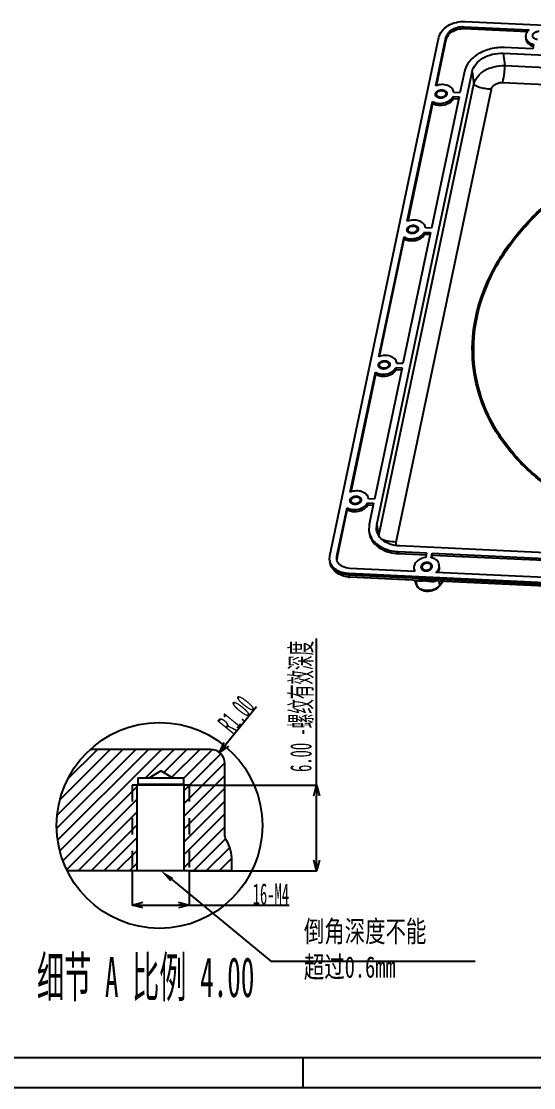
# Model space of a CAD drawing. Header units: millimetres. Extents: x 1713 to 2419, y 76 to 575.
# Drawn here: x 2057.2 to 2201, y 76.2 to 375.4 of the extents above; entities that cross this region are included whole.
import ezdxf
from ezdxf import colors
from ezdxf.entities.mleader import LeaderData, LeaderLine
from ezdxf.math import Vec2, Vec3

# ---------------------------------------------------------------- set-up
doc = ezdxf.new("R2010")
doc.units = ezdxf.units.MM
doc.header["$LTSCALE"] = 46.255
doc.header["$PDMODE"] = 3
doc.header["$PDSIZE"] = 0.3125
doc.linetypes.add('HIDDEN', pattern=[0.2, 0.1, -0.1])
doc.layers.get('0').update_dxf_attribs({"linetype": 'CONTINUOUS'})
doc.layers.get('Defpoints').update_dxf_attribs({"linetype": 'CONTINUOUS'})
doc.layers.add('ECOVER_DXF_CONTINUOUS_LINE', color=7, linetype='CONTINUOUS')
doc.layers.add('ECOVER_DXF_HIDDEN_LINE', color=7, linetype='CONTINUOUS')
doc.styles.get("Standard").update_dxf_attribs({"font": '', "width": 0.5})
doc.styles.add('TEXTSTYLE_2', font='', dxfattribs={"width": 0.7})
doc.styles.get('Standard').set_extended_font_data('SimSun')
doc.styles.get('TEXTSTYLE_2').set_extended_font_data('SimSun')
doc.dimstyles.get("Standard").update_dxf_attribs({"dimtxt": 6, "dimasz": 3, "dimexe": 0.05, "dimexo": 0.0625, "dimgap": 0.09, "dimtad": 1, "dimzin": 0, "dimdsep": 46, "dimtxsty": 'Standard', "dimblk": 'OPEN30', "dimcen": 0.09, "dimclrd": 2, "dimclre": 2, "dimclrt": 2, "dimadec": 0, "dimazin": 0, "dimtp": 0.01, "dimtm": 0.01, "dimtfac": 1, "dimtofl": 0, "dimtmove": 0, "dimatfit": 3, "dimldrblk": 'OPEN30', "dimfxl": 0.18, "dimtolj": 1, "dimtzin": 0, "dimarcsym": 0})

# ---------------------------------------------------------------- blocks, each defined once
blk = doc.blocks.new('_Open30')
at = {"color": 0, "linetype": 'ByBlock', "lineweight": -2}
for p, q in [((-1, 0.268), (0, 0)), ((0, 0), (-1, -0.268)), ((0, 0), (-1, 0))]:
    blk.add_line(p, q, dxfattribs=at)
blk = doc.blocks.new('*D22')
at = {"color": 2, "lineweight": -2, "transparency": 16777216}
for p, q in [((2088.29, 137.09), (2088.29, 127.41)), ((2104.29, 137.09), (2104.29, 127.41)), ((2091.29, 127.46), (2101.29, 127.46)), ((2104.29, 127.46), (2132.32, 127.46))]:
    blk.add_line(p, q, dxfattribs=at)
at = {"layer": 'Defpoints', "color": 0, "transparency": 16777216}
for p in [(2088.29, 137.15), (2104.29, 137.15), (2104.29, 127.46)]:
    blk.add_point(p, dxfattribs=at)
at = {"color": 2, "lineweight": -2, "transparency": 16777216, "xscale": 3, "yscale": 3, "zscale": 3, "rotation": 180}
blk.add_blockref('_Open30', (2088.29, 127.46), dxfattribs=at)
at = {"color": 2, "lineweight": -2, "transparency": 16777216, "xscale": 3, "yscale": 3, "zscale": 3}
blk.add_blockref('_Open30', (2104.29, 127.46), dxfattribs=at)
at = {"color": 2, "transparency": 16777216, "insert": (2127.22, 130.55), "char_height": 6, "attachment_point": 5}
blk.add_mtext('\\A1;16-M4', dxfattribs=at)
blk = doc.blocks.new('*D23')
at = {"color": 2, "lineweight": -2, "transparency": 16777216}
for p, q in [((2140.03, 161.15), (2140.03, 202.28)), ((2104.35, 161.15), (2140.08, 161.15)), ((2140.03, 140.09), (2140.03, 158.15)), ((2104.35, 137.09), (2140.08, 137.09))]:
    blk.add_line(p, q, dxfattribs=at)
at = {"layer": 'Defpoints', "color": 0, "transparency": 16777216}
for p in [(2104.29, 161.15), (2140.03, 161.15), (2104.29, 137.09)]:
    blk.add_point(p, dxfattribs=at)
at = {"color": 2, "lineweight": -2, "transparency": 16777216, "xscale": 3, "yscale": 3, "zscale": 3}
for p, rotation in [((2140.03, 161.15), 90), ((2140.03, 137.09), 270)]:
    blk.add_blockref('_Open30', p, dxfattribs=dict(at, rotation=rotation))
at = {"color": 2, "transparency": 16777216, "insert": (2135.96, 183.22), "char_height": 6, "attachment_point": 5, "rotation": 90}
blk.add_mtext('\\A1;6.00 -螺纹有效深度', dxfattribs=at)
blk = doc.blocks.new('*D28')
at = {"color": 2, "lineweight": -2, "transparency": 16777216}
for p, q in [((2123.22, 183.05), (2114.7, 172.58)), ((2110.2, 167.15), (2110.38, 167.15)), ((2110.29, 167.06), (2110.29, 167.24))]:
    blk.add_line(p, q, dxfattribs=at)
at = {"layer": 'Defpoints', "color": 0, "transparency": 16777216}
for p in [(2112.81, 170.26), (2110.29, 167.15)]:
    blk.add_point(p, dxfattribs=at)
at = {"color": 2, "lineweight": -2, "transparency": 16777216, "xscale": 3, "yscale": 3, "zscale": 3, "rotation": 230.8776957937108}
blk.add_blockref('_Open30', (2112.81, 170.26), dxfattribs=at)
at = {"color": 2, "transparency": 16777216, "insert": (2117.51, 180.93), "char_height": 6, "attachment_point": 5, "rotation": 50.8777}
blk.add_mtext('\\A1;R1.00', dxfattribs=at)

msp = doc.modelspace()

# ---------------------------------------------------------------- hatches: boundary and pattern name
h = msp.add_hatch()
h.set_pattern_fill('ANSI31', color=2, scale=0.8)
h.set_pattern_definition([(45, (-1084.472, -28.3458), (-1.7960512, 1.7960512), [])])
edge = h.paths.add_edge_path()
edge.add_arc((2110.287, 167.154), 4, 0, 90)
edge.add_line((2110.287, 171.154), (2076.498, 171.154))
edge.add_arc((2095.954, 149.812), 28.879, 132.35412, 180)
edge.add_arc((2095.954, 149.812), 28.879, 180, 205.99738)
edge.add_line((2069.997, 137.154), (2088.287, 137.154))
edge.add_line((2088.287, 137.154), (2088.287, 161.154))
edge.add_line((2088.287, 161.154), (2089.687, 161.154))
edge.add_line((2089.687, 161.154), (2089.887, 161.274))
edge.add_line((2089.887, 161.274), (2089.887, 163.154))
edge.add_line((2089.887, 163.154), (2093.016, 163.154))
edge.add_line((2093.016, 163.154), (2096.287, 165.119))
edge.add_line((2096.287, 165.119), (2099.559, 163.154))
edge.add_line((2099.559, 163.154), (2102.687, 163.154))
edge.add_line((2102.687, 163.154), (2102.687, 161.274))
edge.add_line((2102.687, 161.274), (2102.887, 161.154))
edge.add_line((2102.887, 161.154), (2104.287, 161.154))
edge.add_line((2104.287, 161.154), (2104.287, 137.154))
edge.add_line((2104.287, 137.154), (2116.287, 137.154))
edge.add_line((2116.287, 137.154), (2116.287, 139.954))
edge.add_arc((2105.087, 139.954), 11.2, 360, 390.49685)
edge.add_spline(control_points=[(2114.287, 147.277), (2114.287, 146.715), (2114.445, 146.135), (2114.731, 145.651)], knot_values=[0, 0, 0, 0, 1, 1, 1, 1], degree=3, periodic=0)
edge.add_line((2114.287, 147.272), (2114.287, 167.154))
h.paths.add_polyline_path([(2104.287, 161.154), (2102.887, 161.154), (2102.887, 137.154), (2104.287, 137.154)], flags=17)
h.paths.add_polyline_path([(2089.687, 161.154), (2088.287, 161.154), (2088.287, 137.154), (2089.687, 137.154)], flags=17)

# ---------------------------------------------------------------- linework, layer by layer
at = {"color": 7, "linetype": 'Continuous'}
for p, q in [((2410.136, 84.639), (1721.336, 84.639)), ((2136.296, 76.239), (2136.296, 84.639)), ((2418.536, 76.239), (1712.936, 76.239))]:
    msp.add_line(p, q, dxfattribs=at)
msp.add_circle((2095.954, 149.812), 28.879)
at = {"layer": 'ECOVER_DXF_CONTINUOUS_LINE', "color": 7, "linetype": 'Continuous'}
for p, q in [((2181.669, 375.396), (2377.509, 366.275)), ((2143.75, 225.45), (2174.393, 371.012)), ((2181.362, 373.935), (2181.441, 373.39)), ((2181.362, 373.935), (2199.655, 373.083)), ((2181.441, 373.39), (2199.213, 372.562)), ((2173.497, 357.324), (2176.359, 370.921)), ((2173.703, 357.38), (2176.438, 370.376)), ((2176.359, 370.921), (2176.438, 370.376)), ((2200.696, 367.685), (2192.701, 368.058)), ((2200.963, 368.956), (2200.696, 367.685)), ((2192.367, 366.473), (2192.869, 363.02)), ((2192.367, 366.473), (2363.298, 358.512)), ((2192.869, 363.02), (2363.8, 355.059)), ((2181.537, 361.332), (2180.286, 355.39)), ((2180.411, 345.763), (2183.669, 361.233)), ((2183.669, 361.233), (2184.171, 357.78)), ((2157.51, 231.134), (2184.171, 357.78)), ((2162.369, 229.33), (2189.115, 356.379)), ((2192.293, 358.293), (2363.224, 350.332)), ((2180.04, 354.22), (2172.287, 317.391)), ((2178.33, 354.3), (2178.41, 353.755)), ((2178.33, 354.3), (2180.04, 354.22)), ((2178.41, 353.755), (2179.927, 353.684)), ((2178.577, 355.469), (2178.564, 355.565)), ((2178.579, 355.469), (2178.565, 355.563)), ((2180.286, 355.39), (2178.577, 355.469)), ((2165.498, 319.326), (2172.576, 352.95)), ((2165.703, 319.382), (2172.655, 352.405)), ((2172.655, 352.405), (2172.576, 352.95)), ((2172.419, 307.797), (2180.411, 345.763)), ((2170.577, 317.471), (2170.565, 317.567)), ((2170.58, 317.471), (2170.566, 317.565)), ((2172.287, 317.391), (2170.577, 317.471)), ((2157.499, 281.328), (2164.577, 314.951)), ((2157.704, 281.384), (2164.656, 314.406)), ((2172.04, 316.222), (2164.287, 279.393)), ((2164.656, 314.406), (2164.577, 314.951)), ((2170.331, 316.302), (2170.41, 315.757)), ((2170.331, 316.302), (2172.04, 316.222)), ((2170.41, 315.757), (2171.928, 315.686)), ((2164.421, 269.798), (2172.419, 307.797)), ((2162.332, 278.303), (2162.411, 277.759)), ((2162.332, 278.303), (2164.041, 278.224)), ((2162.578, 279.473), (2162.566, 279.569)), ((2162.581, 279.473), (2162.567, 279.566)), ((2164.287, 279.393), (2162.578, 279.473)), ((2149.499, 243.329), (2156.578, 276.953)), ((2149.705, 243.386), (2156.657, 276.408)), ((2164.041, 278.224), (2156.288, 241.395)), ((2156.657, 276.408), (2156.578, 276.953)), ((2162.411, 277.759), (2163.929, 277.688)), ((2156.924, 234.184), (2164.421, 269.798)), ((2154.333, 240.305), (2154.412, 239.76)), ((2154.333, 240.305), (2156.042, 240.226)), ((2154.412, 239.76), (2155.929, 239.69)), ((2154.579, 241.474), (2154.567, 241.571)), ((2154.581, 241.475), (2154.568, 241.568)), ((2156.288, 241.395), (2154.579, 241.474)), ((2156.042, 240.226), (2154.791, 234.283)), ((2145.716, 225.358), (2148.579, 238.955)), ((2145.795, 224.813), (2148.658, 238.41)), ((2148.658, 238.41), (2148.579, 238.955)), ((2154.791, 234.283), (2154.727, 232.422)), ((2156.877, 232.752), (2156.924, 234.184)), ((2156.924, 234.184), (2157.325, 231.419)), ((2334.199, 220.282), (2163.268, 228.243)), ((2143.709, 224.233), (2143.75, 225.45)), ((2145.688, 224.524), (2145.716, 225.358)), ((2145.716, 225.358), (2145.795, 224.813)), ((2162.934, 226.658), (2163.014, 226.113)), ((2162.934, 226.658), (2170.929, 226.286)), ((2163.013, 226.113), (2170.817, 225.75)), ((2170.929, 226.286), (2170.662, 225.015)), ((2172.235, 224.942), (2172.502, 226.212)), ((2172.421, 224.903), (2172.582, 225.668)), ((2172.582, 225.668), (2172.502, 226.212)), ((2172.502, 226.212), (2222.052, 223.905)), ((2172.582, 225.668), (2221.939, 223.369)), ((2167.658, 221.09), (2149.365, 221.942)), ((2167.346, 221.896), (2167.658, 221.09)), ((2149.058, 220.48), (2149.113, 220.099)), ((2344.897, 211.359), (2149.058, 220.48)), ((2149.113, 220.099), (2344.953, 210.978)), ((2168.92, 218.587), (2149.353, 219.498)), ((2168.056, 217.351), (2167.58, 218.649)), ((2167.861, 218.636), (2168.037, 217.426)), ((2172.264, 218.431), (2172.228, 218.433)), ((2220.043, 216.206), (2172.232, 218.432)), ((2218.781, 218.709), (2173.544, 220.815)), ((2168.056, 217.351), (2168.037, 217.426)), ((2174.349, 218.334), (2174.524, 217.124)), ((2175.612, 218.275), (2174.471, 216.884)), ((2175.474, 218.281), (2174.524, 217.124)), ((2110.287, 171.154), (2076.498, 171.154)), ((2093.016, 163.154), (2096.287, 165.119)), ((2099.559, 163.154), (2096.287, 165.119)), ((2114.287, 147.277), (2114.287, 167.154)), ((2089.887, 163.154), (2102.687, 163.154)), ((2089.887, 163.154), (2089.887, 161.274)), ((2102.687, 163.154), (2102.687, 161.274)), ((2104.287, 161.154), (2088.287, 161.154)), ((2089.687, 161.154), (2089.887, 161.274)), ((2089.687, 137.154), (2089.687, 161.154)), ((2102.687, 161.274), (2089.887, 161.274)), ((2102.887, 161.154), (2102.687, 161.274)), ((2102.887, 137.154), (2102.887, 161.154)), ((2116.287, 137.154), (2116.287, 139.954)), ((2069.997, 137.154), (2116.287, 137.154))]:
    msp.add_line(p, q, dxfattribs=at)
for centre, radius, start, end in [((2201.919, 372.342), 4.027, 253.7251, 254.64381), ((2148.126, 224.313), 2.383, 175.08402, 179.89164), ((2148.204, 224.305), 2.461, 168.09205, 175.06616), ((2171.345, 220.966), 4.075, 73.56709, 77.38739), ((2147.037, 224.718), 3.363, 188.29011, 194.59945), ((2171.523, 222.503), 0.699, 8.30887, 18.67717), ((2149.707, 227.098), 7.608, 264.80434, 267.33511), ((2169.303, 221.625), 1.898, 188.30609, 196.28721), ((2171.888, 222.418), 2.752, 323.57693, 326.59781), ((2169.862, 218.095), 1.944, 200.13832, 202.25514), ((2172.174, 219.053), 3.041, 316.97019, 320.62072), ((2110.287, 167.154), 4, 0, 90), ((2105.087, 139.954), 11.2, 0, 30.57615)]:
    msp.add_arc(centre, radius, start, end, dxfattribs=at)
for points, knots in [([(2174.393, 371.012), (2174.528, 371.653), (2175.195, 372.946), (2176.933, 374.375), (2179.178, 375.27), (2180.839, 375.435), (2181.669, 375.396)], [0, 0, 0, 0, 0.2154039, 0.4593355, 0.7263371, 1, 1, 1, 1]), ([(2176.359, 370.921), (2176.452, 371.361), (2176.911, 372.25), (2178.105, 373.233), (2179.649, 373.848), (2180.791, 373.961), (2181.362, 373.935)], [0, 0, 0, 0, 0.2153942, 0.4593285, 0.7263503, 1, 1, 1, 1]), ([(2176.438, 370.376), (2176.531, 370.816), (2176.99, 371.705), (2178.184, 372.688), (2179.728, 373.303), (2180.87, 373.416), (2181.441, 373.39)], [0, 0, 0, 0, 0.2153773, 0.4593286, 0.7263705, 1, 1, 1, 1]), ([(2199.021, 372.336), (2198.898, 372.126), (2198.714, 371.679), (2198.694, 371.194), (2198.727, 370.966)], [0, 0, 0, 0, 0.5137665, 1, 1, 1, 1]), ([(2199.655, 373.083), (2199.59, 373.027), (2199.351, 372.804), (2199.144, 372.544), (2199.021, 372.336)], [0, 0, 0, 0, 0.2594604, 1, 1, 1, 1]), ([(2192.701, 368.058), (2191.426, 368.117), (2188.878, 367.864), (2185.433, 366.492), (2182.768, 364.298), (2181.743, 362.315), (2181.537, 361.332)], [0, 0, 0, 0, 0.2736496, 0.5406715, 0.7846058, 1, 1, 1, 1]), ([(2198.727, 370.966), (2198.762, 370.73), (2198.928, 370.256), (2199.425, 369.659), (2200.125, 369.205), (2200.673, 369.021), (2200.963, 368.956)], [0, 0, 0, 0, 0.2238627, 0.4610136, 0.7195747, 1, 1, 1, 1]), ([(2198.806, 370.422), (2198.838, 370.204), (2198.985, 369.764), (2199.586, 368.983), (2200.292, 368.621), (2200.79, 368.476)], [0, 0, 0, 0, 0.2270536, 0.4659615, 1, 1, 1, 1]), ([(2183.669, 361.233), (2183.83, 361.999), (2184.639, 363.536), (2186.703, 365.257), (2189.392, 366.311), (2191.375, 366.519), (2192.367, 366.473)], [0, 0, 0, 0, 0.2155277, 0.459273, 0.7263752, 1, 1, 1, 1]), ([(2184.171, 357.78), (2184.508, 359.379), (2186.16, 361.176), (2188.492, 362.302), (2190.375, 362.894), (2191.876, 363.066), (2192.869, 363.02)], [0, 0, 0, 0, 0.453994, 0.5869633, 0.724015, 1, 1, 1, 1]), ([(2192.293, 358.293), (2192.487, 359.216), (2192.762, 360.783), (2192.882, 362.373), (2192.869, 363.02)], [0, 0, 0, 0, 0.5929886, 1, 1, 1, 1]), ([(2178.565, 355.565), (2178.535, 355.771), (2178.401, 356.183), (2177.861, 356.926), (2176.735, 357.571), (2175.128, 357.77), (2174.018, 357.537), (2173.497, 357.324)], [0, 0, 0, 0, 0.1029828, 0.2108055, 0.4498912, 0.7204781, 1, 1, 1, 1]), ([(2189.115, 356.379), (2188.483, 356.408), (2187.351, 356.504), (2185.66, 356.843), (2184.571, 357.315), (2184.171, 357.78)], [0, 0, 0, 0, 0.363139, 0.6476952, 1, 1, 1, 1]), ([(2189.115, 356.379), (2189.174, 356.659), (2189.465, 357.223), (2190.224, 357.848), (2191.205, 358.238), (2191.93, 358.31), (2192.293, 358.293)], [0, 0, 0, 0, 0.2153773, 0.4593286, 0.7263706, 1, 1, 1, 1]), ([(2172.576, 352.95), (2173.028, 352.675), (2173.836, 352.427), (2174.942, 352.392), (2176.069, 352.554), (2177.332, 353.079), (2178.101, 353.863), (2178.33, 354.3)], [0, 0, 0, 0, 0.2454324, 0.3779257, 0.5123381, 0.7711702, 1, 1, 1, 1]), ([(2173.941, 354.406), (2173.908, 354.437), (2173.791, 354.563), (2173.715, 354.729), (2173.697, 354.855)], [0, 0, 0, 0, 0.263328, 1, 1, 1, 1]), ([(2173.705, 355.106), (2173.748, 355.308), (2174.03, 355.708), (2174.456, 355.901), (2174.694, 355.96)], [0, 0, 0, 0, 0.4583465, 1, 1, 1, 1]), ([(2174.318, 354.177), (2174.282, 354.191), (2174.147, 354.249), (2174.021, 354.332), (2173.941, 354.406)], [0, 0, 0, 0, 0.2624844, 1, 1, 1, 1]), ([(2174.8, 354.081), (2174.758, 354.083), (2174.594, 354.096), (2174.432, 354.134), (2174.318, 354.177)], [0, 0, 0, 0, 0.2564862, 1, 1, 1, 1]), ([(2175.206, 356.01), (2175.248, 356.008), (2175.411, 355.994), (2175.573, 355.956), (2175.687, 355.913)], [0, 0, 0, 0, 0.2564862, 1, 1, 1, 1]), ([(2176.3, 354.985), (2176.258, 354.782), (2175.975, 354.383), (2175.549, 354.189), (2175.312, 354.131)], [0, 0, 0, 0, 0.4583465, 1, 1, 1, 1]), ([(2175.687, 355.913), (2175.845, 355.853), (2176.13, 355.684), (2176.287, 355.383), (2176.309, 355.236)], [0, 0, 0, 0, 0.5329709, 1, 1, 1, 1]), ([(2177.215, 352.537), (2177.345, 352.617), (2177.816, 352.941), (2178.215, 353.384), (2178.41, 353.755)], [0, 0, 0, 0, 0.2669627, 1, 1, 1, 1]), ([(2172.655, 352.405), (2172.716, 352.367), (2172.975, 352.223), (2173.252, 352.113), (2173.466, 352.048)], [0, 0, 0, 0, 0.2421119, 1, 1, 1, 1]), ([(2173.466, 352.048), (2173.692, 351.98), (2174.644, 351.782), (2175.655, 351.892), (2176.348, 352.132)], [0, 0, 0, 0, 0.2433601, 1, 1, 1, 1]), ([(2176.348, 352.132), (2176.425, 352.158), (2176.724, 352.27), (2177.012, 352.413), (2177.215, 352.537)], [0, 0, 0, 0, 0.2546248, 1, 1, 1, 1]), ([(2251.557, 229.844), (2241.578, 230.309), (2226.868, 233.067), (2209.641, 241.298), (2199.028, 249.18), (2190.869, 258.645), (2185.527, 269.361), (2183.282, 280.889), (2184.243, 292.706), (2188.328, 304.293), (2195.313, 315.199), (2204.889, 325.036), (2216.678, 333.463), (2230.242, 340.184), (2250.014, 346.552), (2265.894, 348.135), (2276.356, 347.647)], [0, 0, 0, 0, 0.1366358, 0.2002396, 0.2599858, 0.3161413, 0.369622, 0.421915, 0.474789, 0.5298724, 0.5883002, 0.6505638, 0.7165379, 0.785594, 0.8567419, 1, 1, 1, 1]), ([(2251.616, 230.115), (2241.685, 230.577), (2227.044, 233.322), (2209.899, 241.514), (2199.336, 249.359), (2191.215, 258.78), (2185.899, 269.445), (2183.664, 280.918), (2184.621, 292.679), (2188.687, 304.212), (2195.638, 315.066), (2205.169, 324.857), (2216.903, 333.244), (2230.402, 339.933), (2250.081, 346.272), (2265.886, 347.846), (2276.298, 347.361)], [0, 0, 0, 0, 0.1366357, 0.2002395, 0.2599857, 0.3161412, 0.3696219, 0.421915, 0.474789, 0.5298724, 0.5883003, 0.650564, 0.716538, 0.7855941, 0.856742, 1, 1, 1, 1]), ([(2170.566, 317.567), (2170.535, 317.772), (2170.402, 318.185), (2169.861, 318.928), (2168.736, 319.572), (2167.129, 319.772), (2166.019, 319.538), (2165.498, 319.326)], [0, 0, 0, 0, 0.1029828, 0.2108055, 0.4498912, 0.7204781, 1, 1, 1, 1]), ([(2165.706, 317.107), (2165.748, 317.31), (2166.031, 317.71), (2166.457, 317.903), (2166.695, 317.961)], [0, 0, 0, 0, 0.4583465, 1, 1, 1, 1]), ([(2167.207, 318.012), (2167.249, 318.01), (2167.412, 317.996), (2167.574, 317.958), (2167.688, 317.915)], [0, 0, 0, 0, 0.2564862, 1, 1, 1, 1]), ([(2167.688, 317.915), (2167.846, 317.855), (2168.131, 317.686), (2168.288, 317.384), (2168.31, 317.237)], [0, 0, 0, 0, 0.5329709, 1, 1, 1, 1]), ([(2164.577, 314.951), (2165.029, 314.677), (2165.837, 314.428), (2166.943, 314.394), (2168.07, 314.556), (2169.333, 315.08), (2170.102, 315.865), (2170.331, 316.302)], [0, 0, 0, 0, 0.2454324, 0.3779257, 0.5123381, 0.7711702, 1, 1, 1, 1]), ([(2164.656, 314.406), (2164.717, 314.369), (2164.975, 314.225), (2165.253, 314.115), (2165.467, 314.05)], [0, 0, 0, 0, 0.2421119, 1, 1, 1, 1]), ([(2165.942, 316.408), (2165.909, 316.439), (2165.792, 316.565), (2165.716, 316.731), (2165.697, 316.857)], [0, 0, 0, 0, 0.263328, 1, 1, 1, 1]), ([(2166.319, 316.179), (2166.283, 316.193), (2166.148, 316.251), (2166.022, 316.333), (2165.942, 316.408)], [0, 0, 0, 0, 0.2624844, 1, 1, 1, 1]), ([(2166.8, 316.082), (2166.758, 316.084), (2166.595, 316.098), (2166.433, 316.136), (2166.319, 316.179)], [0, 0, 0, 0, 0.2564862, 1, 1, 1, 1]), ([(2168.301, 316.987), (2168.259, 316.784), (2167.976, 316.384), (2167.55, 316.191), (2167.313, 316.133)], [0, 0, 0, 0, 0.4583465, 1, 1, 1, 1]), ([(2168.349, 314.133), (2168.426, 314.16), (2168.725, 314.272), (2169.013, 314.415), (2169.216, 314.539)], [0, 0, 0, 0, 0.2546248, 1, 1, 1, 1]), ([(2169.216, 314.539), (2169.346, 314.618), (2169.817, 314.943), (2170.215, 315.385), (2170.41, 315.757)], [0, 0, 0, 0, 0.2669627, 1, 1, 1, 1]), ([(2165.467, 314.05), (2165.693, 313.981), (2166.645, 313.784), (2167.655, 313.894), (2168.349, 314.133)], [0, 0, 0, 0, 0.2433601, 1, 1, 1, 1]), ([(2162.567, 279.569), (2162.536, 279.774), (2162.403, 280.187), (2161.862, 280.93), (2160.736, 281.574), (2159.13, 281.773), (2158.02, 281.54), (2157.499, 281.328)], [0, 0, 0, 0, 0.1029828, 0.2108055, 0.4498912, 0.7204781, 1, 1, 1, 1]), ([(2156.578, 276.953), (2157.03, 276.679), (2157.838, 276.43), (2158.944, 276.395), (2160.071, 276.557), (2161.334, 277.082), (2162.103, 277.867), (2162.332, 278.303)], [0, 0, 0, 0, 0.2454324, 0.3779257, 0.5123381, 0.7711702, 1, 1, 1, 1]), ([(2157.943, 278.409), (2157.91, 278.44), (2157.793, 278.567), (2157.717, 278.733), (2157.698, 278.858)], [0, 0, 0, 0, 0.263328, 1, 1, 1, 1]), ([(2157.707, 279.109), (2157.749, 279.312), (2158.032, 279.711), (2158.458, 279.905), (2158.695, 279.963)], [0, 0, 0, 0, 0.4583465, 1, 1, 1, 1]), ([(2158.32, 278.181), (2158.284, 278.194), (2158.148, 278.253), (2158.023, 278.335), (2157.943, 278.409)], [0, 0, 0, 0, 0.2624844, 1, 1, 1, 1]), ([(2159.207, 280.013), (2159.249, 280.011), (2159.413, 279.998), (2159.575, 279.96), (2159.689, 279.917)], [0, 0, 0, 0, 0.2564862, 1, 1, 1, 1]), ([(2160.302, 278.988), (2160.259, 278.786), (2159.977, 278.386), (2159.551, 278.193), (2159.313, 278.135)], [0, 0, 0, 0, 0.4583465, 1, 1, 1, 1]), ([(2159.689, 279.917), (2159.847, 279.857), (2160.131, 279.688), (2160.289, 279.386), (2160.311, 279.239)], [0, 0, 0, 0, 0.5329709, 1, 1, 1, 1]), ([(2156.657, 276.408), (2156.718, 276.371), (2156.976, 276.226), (2157.253, 276.116), (2157.468, 276.051)], [0, 0, 0, 0, 0.2421119, 1, 1, 1, 1]), ([(2157.468, 276.051), (2157.694, 275.983), (2158.646, 275.785), (2159.656, 275.896), (2160.35, 276.135)], [0, 0, 0, 0, 0.2433601, 1, 1, 1, 1]), ([(2158.801, 278.084), (2158.759, 278.086), (2158.596, 278.1), (2158.434, 278.138), (2158.32, 278.181)], [0, 0, 0, 0, 0.2564862, 1, 1, 1, 1]), ([(2160.35, 276.135), (2160.427, 276.162), (2160.726, 276.273), (2161.014, 276.416), (2161.217, 276.541)], [0, 0, 0, 0, 0.2546248, 1, 1, 1, 1]), ([(2161.217, 276.541), (2161.347, 276.62), (2161.818, 276.945), (2162.216, 277.387), (2162.411, 277.759)], [0, 0, 0, 0, 0.2669627, 1, 1, 1, 1]), ([(2154.567, 241.571), (2154.537, 241.776), (2154.404, 242.189), (2153.863, 242.932), (2152.737, 243.576), (2151.131, 243.775), (2150.021, 243.542), (2149.499, 243.329)], [0, 0, 0, 0, 0.1029828, 0.2108055, 0.4498912, 0.7204781, 1, 1, 1, 1]), ([(2148.579, 238.955), (2149.031, 238.68), (2149.839, 238.432), (2150.945, 238.397), (2152.072, 238.559), (2153.335, 239.084), (2154.104, 239.869), (2154.333, 240.305)], [0, 0, 0, 0, 0.2454324, 0.3779257, 0.5123381, 0.7711702, 1, 1, 1, 1]), ([(2149.944, 240.411), (2149.911, 240.442), (2149.794, 240.568), (2149.717, 240.735), (2149.699, 240.86)], [0, 0, 0, 0, 0.263328, 1, 1, 1, 1]), ([(2149.708, 241.111), (2149.75, 241.314), (2150.032, 241.713), (2150.458, 241.907), (2150.696, 241.965)], [0, 0, 0, 0, 0.4583465, 1, 1, 1, 1]), ([(2150.321, 240.183), (2150.285, 240.196), (2150.149, 240.254), (2150.023, 240.337), (2149.944, 240.411)], [0, 0, 0, 0, 0.2624844, 1, 1, 1, 1]), ([(2150.802, 240.086), (2150.76, 240.088), (2150.597, 240.102), (2150.435, 240.139), (2150.321, 240.183)], [0, 0, 0, 0, 0.2564862, 1, 1, 1, 1]), ([(2151.208, 242.015), (2151.25, 242.013), (2151.414, 241.999), (2151.575, 241.962), (2151.689, 241.919)], [0, 0, 0, 0, 0.2564862, 1, 1, 1, 1]), ([(2152.303, 240.99), (2152.26, 240.787), (2151.978, 240.388), (2151.552, 240.194), (2151.314, 240.136)], [0, 0, 0, 0, 0.4583465, 1, 1, 1, 1]), ([(2151.689, 241.919), (2151.848, 241.859), (2152.132, 241.69), (2152.29, 241.388), (2152.311, 241.241)], [0, 0, 0, 0, 0.5329709, 1, 1, 1, 1]), ([(2153.218, 238.542), (2153.348, 238.622), (2153.819, 238.947), (2154.217, 239.389), (2154.412, 239.76)], [0, 0, 0, 0, 0.2669627, 1, 1, 1, 1]), ([(2148.658, 238.41), (2148.719, 238.373), (2148.977, 238.228), (2149.254, 238.118), (2149.469, 238.053)], [0, 0, 0, 0, 0.2421119, 1, 1, 1, 1]), ([(2149.469, 238.053), (2149.695, 237.985), (2150.647, 237.787), (2151.657, 237.897), (2152.351, 238.137)], [0, 0, 0, 0, 0.2433601, 1, 1, 1, 1]), ([(2152.351, 238.137), (2152.428, 238.163), (2152.727, 238.275), (2153.014, 238.418), (2153.218, 238.542)], [0, 0, 0, 0, 0.2546248, 1, 1, 1, 1]), ([(2154.727, 232.422), (2154.755, 232.232), (2154.909, 231.47), (2155.237, 230.746), (2155.556, 230.257)], [0, 0, 0, 0, 0.24732, 1, 1, 1, 1]), ([(2154.806, 231.878), (2154.829, 231.721), (2154.95, 231.091), (2155.19, 230.485), (2155.424, 230.063)], [0, 0, 0, 0, 0.2481077, 1, 1, 1, 1]), ([(2163.268, 228.243), (2162.47, 228.28), (2160.939, 228.544), (2158.917, 229.478), (2157.444, 230.915), (2156.965, 232.147), (2156.877, 232.752)], [0, 0, 0, 0, 0.2844604, 0.5465377, 0.7821887, 1, 1, 1, 1]), ([(2155.424, 230.063), (2155.742, 229.487), (2156.623, 228.4), (2158.417, 227.182), (2160.602, 226.377), (2162.193, 226.151), (2163.013, 226.113)], [0, 0, 0, 0, 0.2217496, 0.4624283, 0.7231244, 1, 1, 1, 1]), ([(2155.556, 230.257), (2155.9, 229.727), (2156.8, 228.737), (2158.553, 227.632), (2160.644, 226.902), (2162.156, 226.694), (2162.934, 226.658)], [0, 0, 0, 0, 0.2231969, 0.4647192, 0.7249361, 1, 1, 1, 1]), ([(2162.369, 229.33), (2161.563, 229.367), (2160.195, 229.49), (2158.857, 229.849), (2158.343, 230.079)], [0, 0, 0, 0, 0.5888831, 1, 1, 1, 1]), ([(2162.496, 228.343), (2162.421, 228.493), (2162.318, 228.822), (2162.335, 229.165), (2162.369, 229.33)], [0, 0, 0, 0, 0.4992934, 1, 1, 1, 1]), ([(2145.957, 223.724), (2145.923, 223.786), (2145.798, 224.04), (2145.718, 224.316), (2145.688, 224.524)], [0, 0, 0, 0, 0.2537122, 1, 1, 1, 1]), ([(2170.662, 225.015), (2170.189, 224.959), (2169.284, 224.719), (2168.152, 224.008), (2167.411, 223.028), (2167.295, 222.246), (2167.346, 221.896)], [0, 0, 0, 0, 0.2851602, 0.5517716, 0.7881422, 1, 1, 1, 1]), ([(2174.471, 222.932), (2174.439, 223.15), (2174.293, 223.588), (2173.695, 224.366), (2172.994, 224.728), (2172.498, 224.874)], [0, 0, 0, 0, 0.2271467, 0.4660306, 1, 1, 1, 1]), ([(2149.018, 219.521), (2148.384, 219.579), (2147.145, 219.849), (2145.499, 220.752), (2144.266, 222.118), (2143.849, 223.271), (2143.764, 223.855)], [0, 0, 0, 0, 0.2609573, 0.5128125, 0.7579007, 1, 1, 1, 1]), ([(2149.113, 220.099), (2148.446, 220.13), (2147.166, 220.341), (2145.479, 221.128), (2144.246, 222.322), (2143.837, 223.35), (2143.764, 223.855)], [0, 0, 0, 0, 0.2845589, 0.5463926, 0.7822173, 1, 1, 1, 1]), ([(2149.058, 220.48), (2148.43, 220.509), (2147.222, 220.701), (2145.609, 221.404), (2144.383, 222.469), (2143.905, 223.4), (2143.783, 223.87)], [0, 0, 0, 0, 0.2824473, 0.544271, 0.7816637, 1, 1, 1, 1]), ([(2149.365, 221.942), (2148.653, 221.975), (2147.321, 222.268), (2146.25, 223.188), (2145.957, 223.724)], [0, 0, 0, 0, 0.5389992, 1, 1, 1, 1]), ([(2170.599, 223.328), (2170.45, 223.292), (2170.17, 223.184), (2169.828, 222.923), (2169.614, 222.591), (2169.586, 222.338), (2169.602, 222.223)], [0, 0, 0, 0, 0.2855098, 0.5494105, 0.7850964, 1, 1, 1, 1]), ([(2169.602, 222.223), (2169.608, 222.182), (2169.648, 222.014), (2169.752, 221.864), (2169.847, 221.775)], [0, 0, 0, 0, 0.2430987, 1, 1, 1, 1]), ([(2169.847, 221.775), (2169.873, 221.751), (2169.986, 221.656), (2170.119, 221.586), (2170.224, 221.546)], [0, 0, 0, 0, 0.2387585, 1, 1, 1, 1]), ([(2170.224, 221.546), (2170.262, 221.532), (2170.417, 221.481), (2170.581, 221.455), (2170.705, 221.449)], [0, 0, 0, 0, 0.2429296, 1, 1, 1, 1]), ([(2171.593, 223.282), (2171.555, 223.296), (2171.4, 223.347), (2171.236, 223.373), (2171.112, 223.379)], [0, 0, 0, 0, 0.2429296, 1, 1, 1, 1]), ([(2171.218, 221.5), (2171.367, 221.536), (2171.647, 221.644), (2171.989, 221.905), (2172.203, 222.237), (2172.231, 222.49), (2172.215, 222.604)], [0, 0, 0, 0, 0.2855098, 0.5494105, 0.7850964, 1, 1, 1, 1]), ([(2172.185, 222.727), (2172.143, 222.851), (2171.978, 223.089), (2171.73, 223.23), (2171.593, 223.282)], [0, 0, 0, 0, 0.4698438, 1, 1, 1, 1]), ([(2173.544, 220.815), (2173.863, 221.091), (2174.387, 221.729), (2174.525, 222.562), (2174.471, 222.932)], [0, 0, 0, 0, 0.5296942, 1, 1, 1, 1]), ([(2174.185, 220.903), (2174.332, 221.126), (2174.555, 221.606), (2174.586, 222.138), (2174.55, 222.386)], [0, 0, 0, 0, 0.515857, 1, 1, 1, 1]), ([(2149.353, 219.498), (2149.326, 219.499), (2149.262, 219.549), (2149.172, 219.753), (2149.135, 219.949), (2149.113, 220.099)], [0, 0, 0, 0, 0.123157, 0.3231046, 1, 1, 1, 1]), ([(2168.705, 218.396), (2168.666, 218.403), (2168.516, 218.435), (2168.37, 218.49), (2168.272, 218.548)], [0, 0, 0, 0, 0.2572992, 1, 1, 1, 1]), ([(2169.597, 218.577), (2169.538, 218.577), (2169.313, 218.577), (2169.087, 218.579), (2168.921, 218.587)], [0, 0, 0, 0, 0.2600183, 1, 1, 1, 1]), ([(2172.228, 218.433), (2171.782, 218.455), (2170.908, 218.558), (2170.029, 218.577), (2169.597, 218.577)], [0, 0, 0, 0, 0.5078619, 1, 1, 1, 1]), ([(2174.471, 216.884), (2174.074, 216.4), (2172.952, 215.649), (2171.311, 215.394), (2170.023, 215.61), (2169.159, 215.987), (2168.462, 216.568), (2168.155, 217.081), (2168.056, 217.351)], [0, 0, 0, 0, 0.2500086, 0.5137112, 0.6431833, 0.7671391, 0.8854588, 1, 1, 1, 1]), ([(2168.441, 216.756), (2168.401, 216.802), (2168.25, 216.986), (2168.13, 217.195), (2168.063, 217.359)], [0, 0, 0, 0, 0.2568378, 1, 1, 1, 1]), ([(2173.849, 216.504), (2173.44, 216.217), (2172.73, 215.897), (2171.728, 215.703), (2170.715, 215.668), (2169.533, 215.903), (2168.727, 216.43), (2168.441, 216.756)], [0, 0, 0, 0, 0.2569403, 0.3907521, 0.5239735, 0.7766073, 1, 1, 1, 1]), ([(2169.789, 218.393), (2169.687, 218.387), (2169.327, 218.363), (2168.961, 218.351), (2168.705, 218.396)], [0, 0, 0, 0, 0.2822121, 1, 1, 1, 1]), ([(2170.342, 218.41), (2170.293, 218.411), (2170.109, 218.41), (2169.925, 218.401), (2169.789, 218.393)], [0, 0, 0, 0, 0.2630518, 1, 1, 1, 1]), ([(2170.961, 218.372), (2170.806, 218.389), (2170.599, 218.405), (2170.392, 218.41), (2170.342, 218.41)], [0, 0, 0, 0, 0.7555396, 1, 1, 1, 1]), ([(2171.614, 218.287), (2171.561, 218.294), (2171.344, 218.325), (2171.126, 218.355), (2170.961, 218.372)], [0, 0, 0, 0, 0.2449245, 1, 1, 1, 1]), ([(2172.324, 218.211), (2172.266, 218.215), (2172.029, 218.233), (2171.793, 218.263), (2171.614, 218.287)], [0, 0, 0, 0, 0.2430189, 1, 1, 1, 1]), ([(2173.539, 218.348), (2173.446, 218.314), (2173.05, 218.202), (2172.634, 218.193), (2172.324, 218.211)], [0, 0, 0, 0, 0.2422399, 1, 1, 1, 1]), ([(2174.397, 216.978), (2174.357, 216.935), (2174.187, 216.763), (2173.998, 216.609), (2173.849, 216.504)], [0, 0, 0, 0, 0.2435929, 1, 1, 1, 1]), ([(2174.471, 216.884), (2174.484, 216.899), (2174.529, 216.97), (2174.534, 217.06), (2174.524, 217.124)], [0, 0, 0, 0, 0.2309506, 1, 1, 1, 1])]:
    msp.add_open_spline(points, degree=3, knots=knots, dxfattribs=at)
for points in [[(2173.697, 354.855), (2173.684, 354.938), (2173.688, 355.024), (2173.705, 355.106)], [(2174.694, 355.96), (2174.86, 356), (2175.034, 356.018), (2175.206, 356.01)], [(2175.312, 354.131), (2175.145, 354.09), (2174.971, 354.073), (2174.8, 354.081)], [(2176.309, 355.236), (2176.321, 355.153), (2176.318, 355.067), (2176.3, 354.985)], [(2166.695, 317.961), (2166.861, 318.002), (2167.035, 318.02), (2167.207, 318.012)], [(2168.31, 317.237), (2168.322, 317.155), (2168.319, 317.068), (2168.301, 316.987)], [(2165.697, 316.857), (2165.685, 316.939), (2165.689, 317.026), (2165.706, 317.107)], [(2167.313, 316.133), (2167.146, 316.092), (2166.972, 316.074), (2166.8, 316.082)], [(2157.698, 278.858), (2157.686, 278.941), (2157.689, 279.027), (2157.707, 279.109)], [(2158.695, 279.963), (2158.862, 280.004), (2159.036, 280.021), (2159.207, 280.013)], [(2160.311, 279.239), (2160.323, 279.156), (2160.319, 279.07), (2160.302, 278.988)], [(2159.313, 278.135), (2159.147, 278.094), (2158.973, 278.076), (2158.801, 278.084)], [(2149.699, 240.86), (2149.687, 240.943), (2149.69, 241.029), (2149.708, 241.111)], [(2150.696, 241.965), (2150.863, 242.006), (2151.037, 242.023), (2151.208, 242.015)], [(2151.314, 240.136), (2151.148, 240.095), (2150.974, 240.078), (2150.802, 240.086)], [(2152.311, 241.241), (2152.323, 241.158), (2152.32, 241.072), (2152.303, 240.99)], [(2171.112, 223.379), (2170.94, 223.386), (2170.766, 223.369), (2170.599, 223.328)], [(2170.705, 221.449), (2170.877, 221.441), (2171.051, 221.459), (2171.218, 221.5)], [(2114.731, 145.651), (2114.445, 146.135), (2114.287, 146.715), (2114.287, 147.277)]]:
    msp.add_open_spline(points, degree=3, dxfattribs=at)
at = {"layer": 'ECOVER_DXF_HIDDEN_LINE', "color": 8, "linetype": 'HIDDEN'}
for p, q in [((2088.287, 161.154), (2088.287, 137.154)), ((2104.287, 161.154), (2104.287, 137.154))]:
    msp.add_line(p, q, dxfattribs=at)
for points in [[(2202.044, 370.315), (2201.993, 370.321), (2201.894, 370.335), (2201.739, 370.345), (2201.605, 370.394), (2201.458, 370.424), (2201.341, 370.494), (2201.208, 370.544), (2201.113, 370.633), (2200.995, 370.705), (2200.929, 370.804), (2200.836, 370.891), (2200.799, 371), (2200.733, 371.1), (2200.726, 371.215), (2200.689, 371.323), (2200.713, 371.441), (2200.707, 371.558), (2200.76, 371.669), (2200.785, 371.785), (2200.866, 371.889), (2200.921, 372.001), (2201.027, 372.093), (2201.108, 372.196), (2201.237, 372.275), (2201.346, 372.369), (2201.488, 372.426), (2201.615, 372.503), (2201.767, 372.541), (2201.91, 372.599), (2202.067, 372.615), (2202.219, 372.652), (2202.378, 372.647), (2202.483, 372.652), (2202.536, 372.653)], [(2174.757, 353.876), (2174.706, 353.882), (2174.607, 353.896), (2174.452, 353.906), (2174.318, 353.956), (2174.17, 353.986), (2174.054, 354.055), (2173.921, 354.106), (2173.826, 354.194), (2173.708, 354.266), (2173.642, 354.365), (2173.549, 354.452), (2173.512, 354.561), (2173.446, 354.661), (2173.439, 354.776), (2173.402, 354.884), (2173.426, 355.002), (2173.42, 355.12), (2173.473, 355.231), (2173.498, 355.346), (2173.579, 355.45), (2173.633, 355.562), (2173.74, 355.654), (2173.821, 355.757), (2173.95, 355.836), (2174.059, 355.93), (2174.201, 355.988), (2174.328, 356.064), (2174.48, 356.102), (2174.623, 356.16), (2174.78, 356.176), (2174.932, 356.213), (2175.091, 356.208), (2175.196, 356.213), (2175.249, 356.214)], [(2175.249, 356.214), (2175.299, 356.208), (2175.398, 356.194), (2175.553, 356.185), (2175.687, 356.135), (2175.835, 356.105), (2175.951, 356.035), (2176.085, 355.985), (2176.18, 355.897), (2176.298, 355.825), (2176.363, 355.725), (2176.456, 355.639), (2176.493, 355.529), (2176.559, 355.429), (2176.566, 355.315), (2176.603, 355.206), (2176.579, 355.088), (2176.586, 354.971), (2176.532, 354.86), (2176.507, 354.744), (2176.426, 354.64), (2176.372, 354.529), (2176.266, 354.436), (2176.185, 354.333), (2176.055, 354.255), (2175.946, 354.161), (2175.805, 354.103), (2175.677, 354.027), (2175.525, 353.989), (2175.382, 353.931), (2175.225, 353.915), (2175.074, 353.878), (2174.914, 353.882), (2174.809, 353.878), (2174.757, 353.876)], [(2166.757, 315.878), (2166.707, 315.884), (2166.608, 315.898), (2166.453, 315.908), (2166.319, 315.958), (2166.171, 315.987), (2166.055, 316.057), (2165.922, 316.107), (2165.826, 316.196), (2165.709, 316.268), (2165.643, 316.367), (2165.55, 316.454), (2165.513, 316.563), (2165.447, 316.663), (2165.44, 316.778), (2165.403, 316.886), (2165.427, 317.004), (2165.421, 317.121), (2165.474, 317.232), (2165.499, 317.348), (2165.58, 317.452), (2165.634, 317.564), (2165.74, 317.656), (2165.822, 317.759), (2165.951, 317.838), (2166.06, 317.932), (2166.202, 317.989), (2166.329, 318.066), (2166.481, 318.104), (2166.624, 318.162), (2166.781, 318.178), (2166.933, 318.215), (2167.092, 318.21), (2167.197, 318.215), (2167.25, 318.216)], [(2167.25, 318.216), (2167.3, 318.21), (2167.399, 318.196), (2167.554, 318.186), (2167.688, 318.137), (2167.836, 318.107), (2167.952, 318.037), (2168.085, 317.987), (2168.181, 317.898), (2168.299, 317.827), (2168.364, 317.727), (2168.457, 317.64), (2168.494, 317.531), (2168.56, 317.431), (2168.567, 317.317), (2168.604, 317.208), (2168.58, 317.09), (2168.587, 316.973), (2168.533, 316.862), (2168.508, 316.746), (2168.427, 316.642), (2168.373, 316.531), (2168.267, 316.438), (2168.186, 316.335), (2168.056, 316.256), (2167.947, 316.162), (2167.806, 316.105), (2167.678, 316.028), (2167.526, 315.99), (2167.383, 315.932), (2167.226, 315.916), (2167.075, 315.88), (2166.915, 315.884), (2166.81, 315.879), (2166.757, 315.878)], [(2158.758, 277.88), (2158.708, 277.886), (2158.609, 277.9), (2158.454, 277.909), (2158.32, 277.959), (2158.172, 277.989), (2158.056, 278.059), (2157.923, 278.109), (2157.827, 278.197), (2157.709, 278.269), (2157.644, 278.369), (2157.551, 278.456), (2157.514, 278.565), (2157.448, 278.665), (2157.441, 278.779), (2157.404, 278.888), (2157.428, 279.006), (2157.421, 279.123), (2157.475, 279.234), (2157.5, 279.35), (2157.581, 279.454), (2157.635, 279.565), (2157.741, 279.658), (2157.822, 279.761), (2157.952, 279.84), (2158.061, 279.933), (2158.202, 279.991), (2158.33, 280.068), (2158.482, 280.105), (2158.625, 280.163), (2158.782, 280.179), (2158.933, 280.216), (2159.093, 280.212), (2159.198, 280.217), (2159.251, 280.218)], [(2159.251, 280.218), (2159.301, 280.212), (2159.4, 280.198), (2159.555, 280.188), (2159.689, 280.138), (2159.837, 280.108), (2159.953, 280.039), (2160.086, 279.988), (2160.182, 279.9), (2160.299, 279.828), (2160.365, 279.729), (2160.458, 279.642), (2160.495, 279.533), (2160.561, 279.433), (2160.568, 279.318), (2160.605, 279.21), (2160.581, 279.092), (2160.587, 278.975), (2160.534, 278.863), (2160.509, 278.748), (2160.428, 278.644), (2160.374, 278.532), (2160.267, 278.44), (2160.186, 278.337), (2160.057, 278.258), (2159.948, 278.164), (2159.806, 278.106), (2159.679, 278.03), (2159.527, 277.992), (2159.384, 277.934), (2159.227, 277.918), (2159.075, 277.881), (2158.916, 277.886), (2158.811, 277.881), (2158.758, 277.88)], [(2150.759, 239.881), (2150.709, 239.887), (2150.61, 239.902), (2150.455, 239.911), (2150.32, 239.961), (2150.173, 239.991), (2150.057, 240.061), (2149.923, 240.111), (2149.828, 240.199), (2149.71, 240.271), (2149.645, 240.37), (2149.552, 240.457), (2149.515, 240.566), (2149.449, 240.666), (2149.442, 240.781), (2149.404, 240.89), (2149.428, 241.008), (2149.422, 241.125), (2149.476, 241.236), (2149.501, 241.351), (2149.582, 241.455), (2149.636, 241.567), (2149.742, 241.659), (2149.823, 241.763), (2149.953, 241.841), (2150.062, 241.935), (2150.203, 241.993), (2150.331, 242.069), (2150.483, 242.107), (2150.626, 242.165), (2150.783, 242.181), (2150.934, 242.218), (2151.094, 242.213), (2151.199, 242.218), (2151.251, 242.22)], [(2151.251, 242.22), (2151.302, 242.214), (2151.401, 242.2), (2151.556, 242.19), (2151.69, 242.14), (2151.837, 242.11), (2151.954, 242.04), (2152.087, 241.99), (2152.182, 241.902), (2152.3, 241.83), (2152.366, 241.731), (2152.459, 241.644), (2152.496, 241.535), (2152.562, 241.435), (2152.569, 241.32), (2152.606, 241.211), (2152.582, 241.093), (2152.588, 240.976), (2152.535, 240.865), (2152.51, 240.75), (2152.429, 240.646), (2152.374, 240.534), (2152.268, 240.442), (2152.187, 240.338), (2152.058, 240.26), (2151.949, 240.166), (2151.807, 240.108), (2151.68, 240.032), (2151.528, 239.994), (2151.385, 239.936), (2151.228, 239.92), (2151.076, 239.883), (2150.917, 239.888), (2150.812, 239.883), (2150.759, 239.881)], [(2171.155, 223.583), (2171.103, 223.582), (2171, 223.577), (2170.844, 223.582), (2170.691, 223.545), (2170.534, 223.53), (2170.391, 223.472), (2170.239, 223.435), (2170.109, 223.357), (2169.964, 223.298), (2169.858, 223.206), (2169.731, 223.13), (2169.649, 223.026), (2169.542, 222.934), (2169.488, 222.822), (2169.406, 222.719), (2169.38, 222.601), (2169.325, 222.487), (2169.332, 222.373), (2169.308, 222.258), (2169.344, 222.148), (2169.351, 222.034), (2169.416, 221.933), (2169.453, 221.825), (2169.547, 221.736), (2169.614, 221.634), (2169.729, 221.564), (2169.822, 221.477), (2169.956, 221.426), (2170.071, 221.356), (2170.219, 221.326), (2170.352, 221.276), (2170.511, 221.265), (2170.611, 221.251), (2170.662, 221.245)], [(2170.662, 221.245), (2170.714, 221.246), (2170.817, 221.251), (2170.973, 221.246), (2171.126, 221.282), (2171.283, 221.298), (2171.426, 221.356), (2171.578, 221.393), (2171.708, 221.471), (2171.853, 221.53), (2171.959, 221.621), (2172.086, 221.698), (2172.168, 221.802), (2172.275, 221.894), (2172.33, 222.005), (2172.411, 222.109), (2172.437, 222.226), (2172.492, 222.341), (2172.485, 222.455), (2172.509, 222.57), (2172.473, 222.68), (2172.466, 222.794), (2172.401, 222.894), (2172.365, 223.003), (2172.271, 223.092), (2172.203, 223.194), (2172.088, 223.264), (2171.995, 223.351), (2171.861, 223.402), (2171.746, 223.472), (2171.598, 223.502), (2171.465, 223.552), (2171.306, 223.562), (2171.206, 223.577), (2171.155, 223.583)]]:
    msp.add_open_spline(points, degree=3, dxfattribs=at)

# ---------------------------------------------------------------- texts
at = {"insert": (2136.477, 123.103), "char_height": 6, "width": 36.946, "attachment_point": 1, "style": 'TEXTSTYLE_2'}
msp.add_mtext('{\\C1;倒角深度不能超过0.6mm}', dxfattribs=at)
at = {"color": 4, "linetype": 'Continuous', "insert": (2122.588, 112.868), "char_height": 11.2, "width": 89.07657, "attachment_point": 3, "line_spacing_factor": 0.9}
msp.add_mtext('细节 A 比例 4.00', dxfattribs=at)

# ---------------------------------------------------------------- dimensions: what is measured, and where the dimension line sits
dim = msp.add_linear_dim(base=(2140.033, 161.154), p1=(2104.287, 137.091), p2=(2104.287, 161.154), angle=90, text='6.00 -螺纹有效深度', dimstyle='Standard', override={"dimlfac": 0.25})
dim.commit()
dim.dimension.update_dxf_attribs({"geometry": '*D23', "text_midpoint": (2135.96, 183.219)})
dim = msp.add_radius_dim(center=(2110.287, 167.154), mpoint=(2112.811, 170.257), dimstyle='Standard', override={"dimlfac": 0.25})
dim.commit()
dim.dimension.update_dxf_attribs({"geometry": '*D28', "text_midpoint": (2117.511, 180.933)})
dim = msp.add_linear_dim(base=(2104.287, 127.463), p1=(2088.287, 137.154), p2=(2104.287, 137.154), text='16-M4', dimstyle='Standard', override={"dimlfac": 0.25})
dim.commit()
dim.dimension.update_dxf_attribs({"geometry": '*D22', "text_midpoint": (2127.218, 127.463), "dimtype": 160})

# ---------------------------------------------------------------- leaders
ml = msp.add_multileader_mtext('Standard')
ml.set_content('', color=256)
ml.set_leader_properties()
ml.build(insert=Vec2(0, 0))
ml.multileader.update_dxf_attribs({"text_right_attachment_type": 6, "dogleg_length": 0.36})
ctx = ml.context
ctx.base_point, ctx.plane_origin = Vec3(2184.525, 111.718), Vec3(2089.687, 137.154)
ctx.right_attachment = 6
notes = []
notes.append((ctx, [(0, (1, 1, 0), (2127.227, 111.718), (1, 0), 57.298, [(0, [(2096.287, 137.154)], 0, [])])]))
ctx.mtext.insert, ctx.mtext.flow_direction = Vec3(2186.525, 113.718), 5
for ctx, leaders in notes:
    for number, flags, end, landing, length, lines in leaders:
        leader = LeaderData()
        leader.index, (leader.has_last_leader_line, leader.has_dogleg_vector, leader.attachment_direction) = number, flags
        leader.last_leader_point, leader.dogleg_vector, leader.dogleg_length = Vec3(end), Vec3(landing), length
        for number, points, colour, breaks in lines:
            line = LeaderLine()
            line.index, line.vertices, line.color, line.breaks = number, Vec3.list(points), colors.encode_raw_color(colour), breaks
            leader.lines.append(line)
        ctx.leaders.append(leader)

doc.saveas('drawing.dxf')
